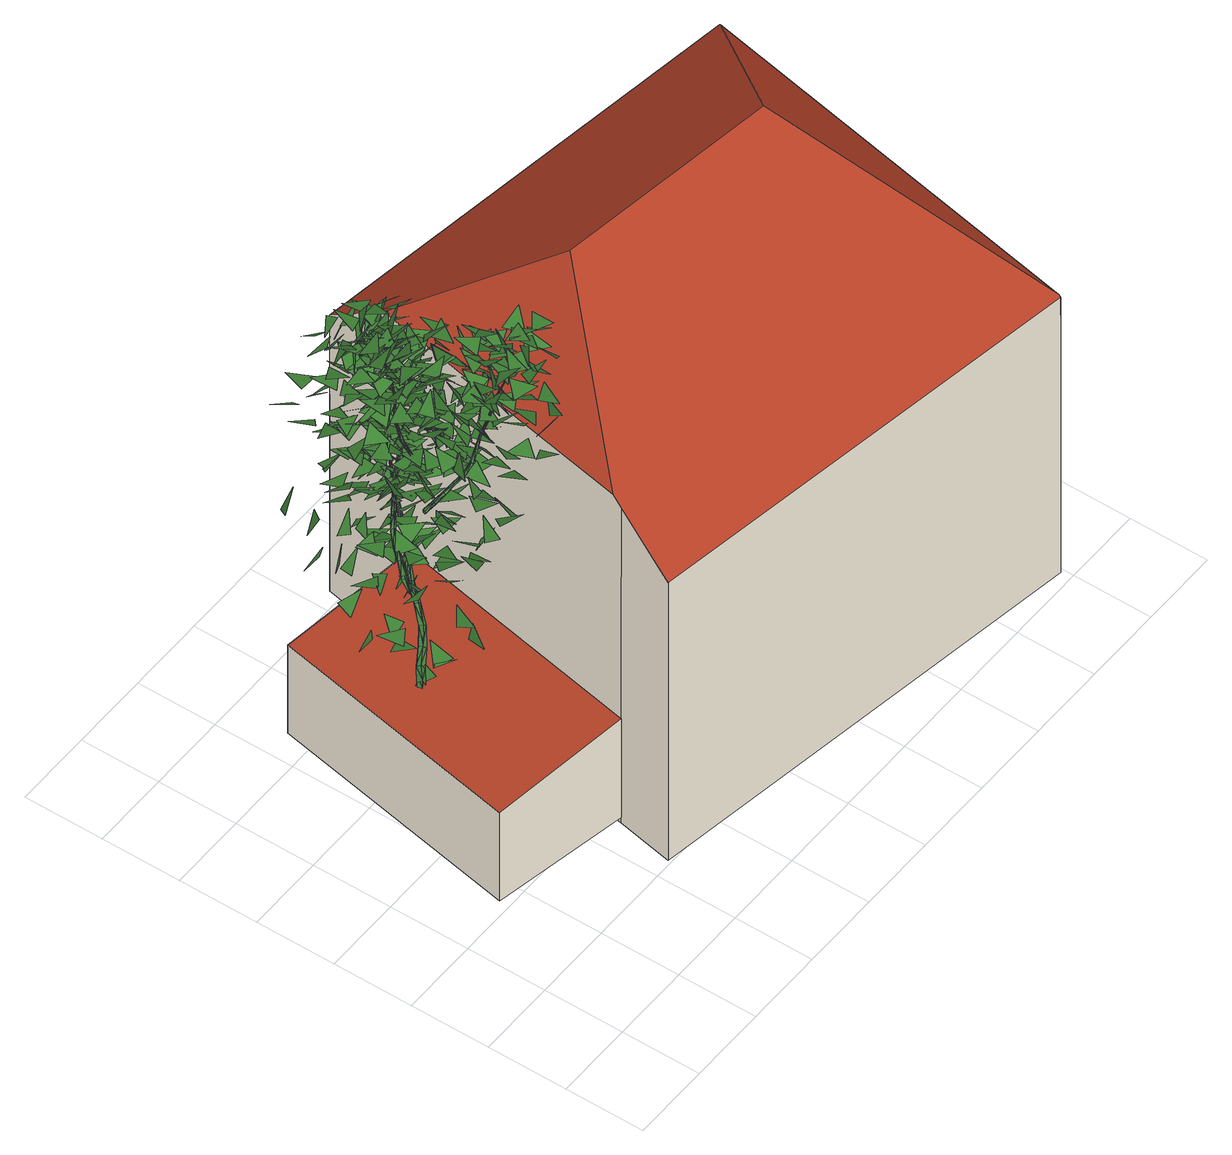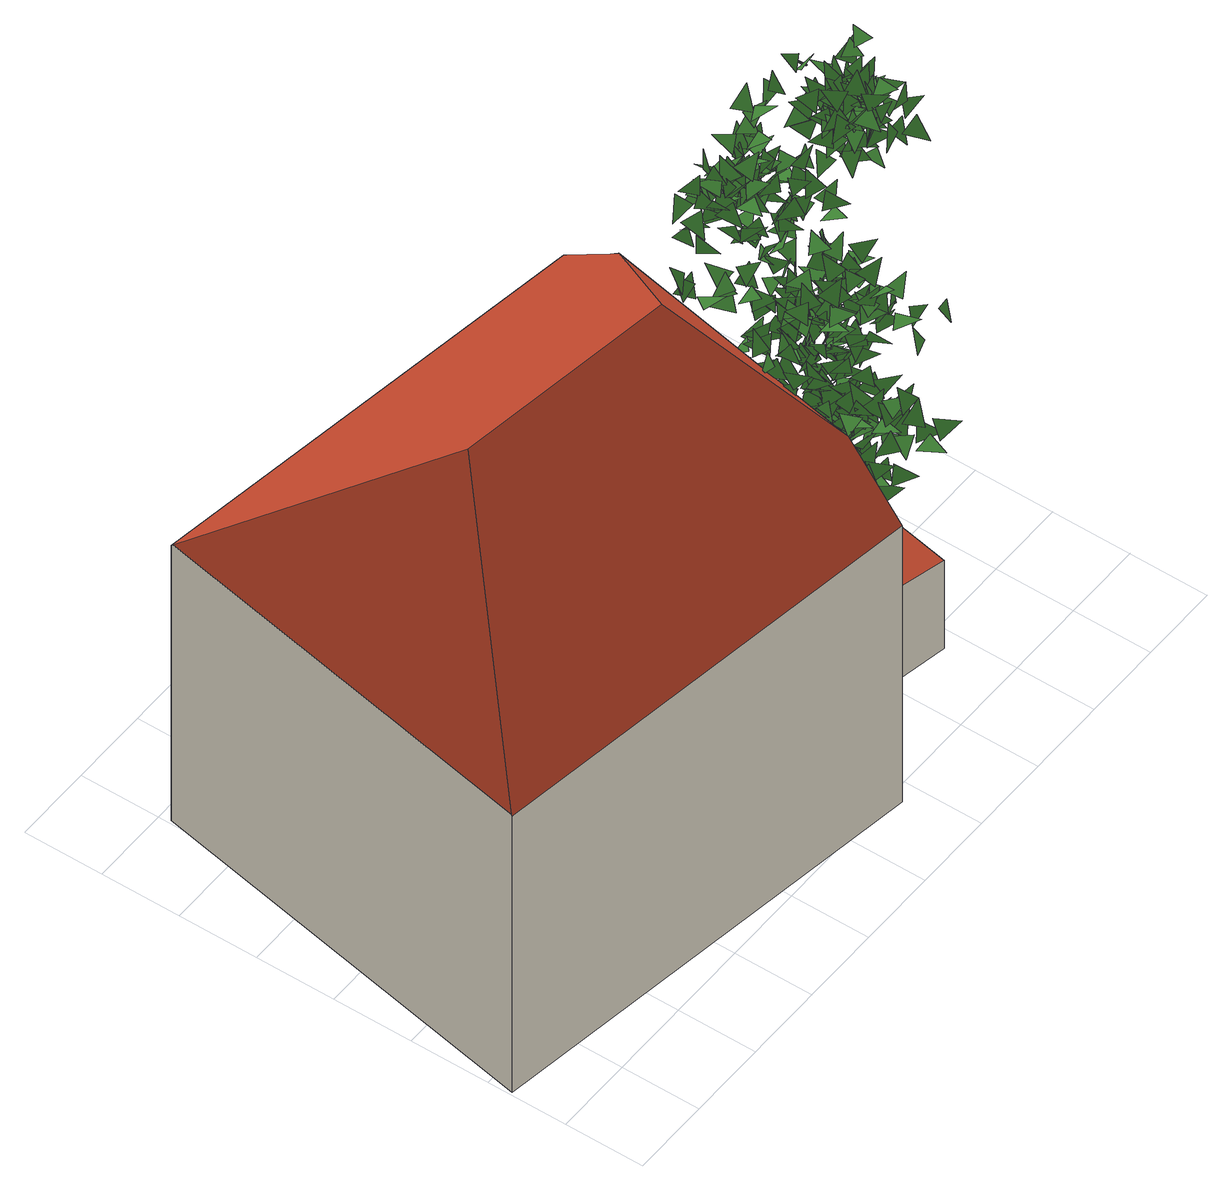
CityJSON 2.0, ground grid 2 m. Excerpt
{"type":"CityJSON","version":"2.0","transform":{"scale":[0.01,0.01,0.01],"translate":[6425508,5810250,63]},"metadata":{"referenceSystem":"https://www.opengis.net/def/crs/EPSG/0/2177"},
"CityObjects":{
"tree1":{"type":"SolitaryVegetationObject","attributes":{"crownarea":"307","modell_vol":"LIS","treeheight":"16.5"},"geometry":[{"type":"MultiSurface","lod":"2","boundaries":[[[0,1,2]],[[3,4,5]],[[4,6,7]],[[6,4,8]],[[9,10,6]],[[4,3,8]],[[5,11,3]],[[8,9,6]],[[6,10,12]],[[6,12,7]],[[10,13,12]],[[14,7,15]],[[12,16,7]],[[17,14,15]],[[3,11,18]],[[18,11,17]],[[16,15,7]],[[8,3,19]],[[15,18,17]],[[3,18,19]],[[18,15,19]],[[8,19,20]],[[15,16,19]],[[16,12,21]],[[19,16,20]],[[22,23,24]],[[25,26,27]],[[26,28,29]],[[30,31,32]],[[33,34,35]],[[36,32,31]],[[37,38,36]],[[39,40,41]],[[30,32,42]],[[43,44,45]],[[46,43,47]],[[39,46,47]],[[44,41,48]],[[49,50,51]],[[24,23,27]],[[33,35,52]],[[22,24,53]],[[40,54,41]],[[35,34,51]],[[38,55,56]],[[36,38,57]],[[27,26,58]],[[22,53,29]],[[43,45,47]],[[55,42,59]],[[44,48,45]],[[58,26,29]],[[32,36,60]],[[38,56,57]],[[42,32,61]],[[56,55,59]],[[39,47,40]],[[48,41,54]],[[36,57,60]],[[62,63,64]],[[59,42,61]],[[61,32,60]],[[65,66,67]],[[68,69,70]],[[71,51,50]],[[57,56,72]],[[60,73,61]],[[56,59,74]],[[45,75,47]],[[76,77,78]],[[60,57,73]],[[57,72,79]],[[59,61,80]],[[73,80,61]],[[81,82,83]],[[72,56,74]],[[57,79,73]],[[50,84,85]],[[74,59,80]],[[86,71,50]],[[87,88,89]],[[90,91,92]],[[45,48,75]],[[84,52,93]],[[48,54,94]],[[40,47,95]],[[35,51,71]],[[52,35,96]],[[54,40,95]],[[79,72,97]],[[98,99,100]],[[53,101,29]],[[29,102,58]],[[72,74,103]],[[73,79,104]],[[50,85,86]],[[79,97,104]],[[47,75,105]],[[97,72,103]],[[80,73,106]],[[85,84,93]],[[48,94,75]],[[74,80,107]],[[47,105,95]],[[106,73,104]],[[108,109,110]],[[74,107,103]],[[111,112,113]],[[114,115,116]],[[94,54,117]],[[118,119,120]],[[117,54,95]],[[52,96,93]],[[107,80,106]],[[121,122,123]],[[96,35,71]],[[124,125,126]],[[24,27,127]],[[128,129,130]],[[131,132,133]],[[134,135,136]],[[137,138,139]],[[140,141,142]],[[27,58,143]],[[53,24,101]],[[104,97,144]],[[97,103,145]],[[146,147,148]],[[103,107,145]],[[106,104,149]],[[150,151,152]],[[153,154,155]],[[104,144,156]],[[107,106,149]],[[144,97,145]],[[149,104,156]],[[117,157,94]],[[107,158,145]],[[159,160,161]],[[158,107,149]],[[162,163,164]],[[165,24,127]],[[166,167,168]],[[105,75,169]],[[127,27,143]],[[170,171,172]],[[95,105,169]],[[24,165,101]],[[75,94,173]],[[58,102,143]],[[174,175,176]],[[177,178,179]],[[157,173,94]],[[96,180,93]],[[117,95,157]],[[156,144,181]],[[29,101,102]],[[182,183,184]],[[144,145,185]],[[186,187,188]],[[189,190,191]],[[75,192,169]],[[86,85,193]],[[194,195,196]],[[145,158,197]],[[149,156,198]],[[199,200,201]],[[202,203,204]],[[75,173,192]],[[181,144,185]],[[158,149,198]],[[156,181,205]],[[95,169,206]],[[145,197,185]],[[207,208,209]],[[198,156,205]],[[85,93,210]],[[211,212,213]],[[157,95,206]],[[71,86,214]],[[197,158,198]],[[96,71,214]],[[215,216,217]],[[218,219,220]],[[221,181,185]],[[222,223,224,225]],[[226,227,228]],[[229,230,231]],[[232,233,234]],[[224,235,236,237]],[[205,181,221]],[[238,221,185]],[[239,240,241]],[[86,193,242]],[[185,197,243]],[[244,245,246]],[[198,205,247]],[[193,85,210]],[[185,243,238]],[[197,198,247]],[[205,221,248]],[[247,205,248]],[[86,242,214]],[[249,250,251]],[[243,197,247]],[[252,253,254]],[[93,180,210]],[[255,206,169]],[[180,96,214]],[[256,192,173]],[[257,258,259]],[[260,261,262]],[[248,263,247]],[[206,255,157]],[[221,238,264]],[[248,221,263]],[[238,243,265]],[[266,267,268]],[[269,270,271]],[[263,272,247]],[[221,264,263]],[[238,265,264]],[[243,247,273]],[[274,255,169]],[[275,276,277]],[[169,192,256]],[[243,273,265]],[[273,247,272]],[[278,256,173]],[[279,280,281,282]],[[173,157,283]],[[255,283,157]],[[284,285,286]],[[263,287,272]],[[264,265,288]],[[169,256,274]],[[289,290,291]],[[292,293,294]],[[295,296,297]],[[263,264,287]],[[265,273,298]],[[299,300,301]],[[273,272,302]],[[265,298,288]],[[264,288,287]],[[278,173,283]],[[302,272,287]],[[273,302,298]],[[165,127,303]],[[127,143,303]],[[304,305,281,306]],[[307,308,309]],[[288,298,310]],[[287,288,310]],[[101,165,311]],[[143,102,312]],[[313,314,315]],[[102,101,311]],[[298,302,316]],[[242,193,317]],[[302,287,318]],[[319,320,321]],[[318,287,310]],[[310,298,316]],[[302,318,316]],[[322,323,324]],[[193,210,325]],[[326,255,274]],[[327,328,329]],[[330,331,332]],[[214,242,333]],[[334,335,336]],[[180,214,333]],[[316,337,310]],[[338,318,310]],[[210,180,339]],[[337,316,318]],[[340,165,303]],[[341,342,343]],[[337,338,310]],[[303,143,344]],[[274,256,345]],[[345,326,274]],[[346,337,318]],[[338,346,318]],[[347,348,349]],[[350,351,352]],[[143,312,344]],[[353,242,317]],[[256,278,354]],[[165,340,311]],[[355,356,357]],[[317,193,325]],[[278,283,354]],[[283,255,358]],[[312,102,311]],[[359,360,361]],[[242,353,333]],[[210,339,325]],[[362,363,364]],[[365,366,367]],[[368,369,370]],[[256,371,345]],[[372,338,337]],[[339,180,333]],[[256,354,371]],[[372,337,346]],[[338,372,346]],[[358,255,326]],[[373,374,375]],[[283,358,354]],[[376,377,378]],[[379,380,381]],[[382,383,384]],[[385,386,387]],[[388,389,390]],[[391,392,393]],[[394,395,396]],[[397,398,399]],[[400,401,402]],[[403,404,405]],[[372,406,407]],[[408,409,410]],[[411,326,345]],[[412,413,414]],[[415,416,417]],[[418,419,420]],[[421,422,423]],[[424,425,426]],[[345,371,427]],[[428,429,430]],[[427,411,345]],[[431,432,433]],[[407,406,434]],[[333,435,339]],[[358,326,411]],[[371,354,436]],[[437,438,439]],[[354,358,436]],[[440,441,442]],[[353,317,443]],[[371,444,427]],[[317,325,445]],[[371,436,444]],[[340,303,446]],[[303,344,446]],[[333,353,447]],[[448,358,411]],[[449,450,451]],[[452,453,454]],[[455,456,457]],[[358,448,436]],[[325,339,458]],[[435,458,339]],[[459,460,461]],[[462,463,464]],[[344,312,465]],[[443,317,445]],[[311,340,466]],[[447,353,443]],[[312,311,466]],[[467,468,469]],[[325,458,445]],[[427,470,411]],[[471,472,473]],[[474,475,476]],[[477,478,479]],[[480,481,482]],[[333,447,435]],[[483,484,485]],[[486,340,446]],[[487,488,489]],[[446,344,490]],[[427,444,470]],[[491,492,493]],[[494,495,496,497]],[[498,499,500]],[[501,502,503]],[[504,505,506]],[[507,508,509]],[[510,511,512]],[[448,411,513]],[[490,344,465]],[[436,448,513]],[[514,515,516]],[[444,436,517]],[[340,486,466]],[[518,519,520]],[[521,522,523]],[[444,524,470]],[[525,526,527]],[[411,470,528]],[[529,530,531]],[[465,312,466]],[[444,517,524]],[[513,411,528]],[[532,533,534]],[[535,536,537]],[[517,436,513]],[[538,539,540]],[[541,542,543]],[[445,544,443]],[[545,546,547]],[[548,549,550]],[[551,552,553]],[[554,555,494,556]],[[557,558,559]],[[560,561,562]],[[563,564,565]],[[566,567,568]],[[569,570,571]],[[528,470,572]],[[573,574,575]],[[470,524,576]],[[447,443,577]],[[544,577,443]],[[513,528,578]],[[524,517,576]],[[579,580,581]],[[582,583,584]],[[517,513,585]],[[586,587,588]],[[445,458,589]],[[590,591,592]],[[470,576,572]],[[435,447,593]],[[594,595,596]],[[578,528,572]],[[458,435,593]],[[597,598,599]],[[600,513,578]],[[517,585,576]],[[601,602,603]],[[513,600,585]],[[604,605,606]],[[446,490,607]],[[608,447,577]],[[445,589,544]],[[486,446,609]],[[610,611,612]],[[613,614,615]],[[616,617,618]],[[619,620,621]],[[622,623,624]],[[447,608,593]],[[625,626,627]],[[589,458,593]],[[628,629,630]],[[490,465,631]],[[632,633,634]],[[635,636,637]],[[465,466,631]],[[638,585,600]],[[639,466,486,640]],[[446,607,609]],[[641,642,643]],[[644,645,646]],[[647,648,649]],[[572,576,650]],[[651,652,653]],[[578,572,654]],[[655,656,657]],[[607,490,658]],[[576,585,659]],[[600,578,660]],[[660,638,600]],[[661,662,663]],[[664,665,666]],[[667,668,669]],[[486,609,640]],[[658,490,631]],[[670,671,672]],[[673,674,675]],[[676,677,678]],[[572,650,654]],[[679,680,681]],[[576,659,650]],[[660,578,654]],[[682,683,684]],[[685,686,687]],[[688,689,690]],[[585,638,659]],[[691,692,693]],[[631,466,639,640]],[[694,695,696]],[[577,544,697]],[[608,577,698]],[[699,700,701]],[[702,703,704]],[[705,706,707]],[[544,589,708]],[[593,608,709]],[[710,654,650]],[[589,593,709]],[[711,650,659]],[[654,710,660]],[[712,659,638]],[[713,638,660]],[[698,577,697]],[[714,715,716]],[[717,608,698]],[[544,708,697]],[[711,710,650]],[[712,711,659]],[[718,719,720]],[[721,722,723]],[[608,717,709]],[[724,725,726]],[[639,727,728,729]],[[730,640,609]],[[710,731,660]],[[708,589,709]],[[713,712,638]],[[731,713,660]],[[732,733,734]],[[735,736,737]],[[738,739,740,741]],[[742,743,744]],[[745,746,747]],[[748,749,750]],[[751,752,753]],[[754,755,756]],[[757,758,759]],[[609,607,760]],[[761,762,763]],[[607,658,764]],[[765,766,767]],[[768,769,770]],[[771,772,773]],[[774,730,609]],[[775,776,777]],[[658,631,778]],[[631,640,730]],[[779,780,781]],[[782,783,784]],[[785,786,787]],[[788,789,790]],[[791,792,793]],[[794,795,796]],[[797,798,799]],[[760,607,764]],[[774,609,760]],[[800,801,802]],[[803,804,805]],[[658,778,764]],[[738,806,807,808]],[[809,810,811]],[[698,697,812]],[[711,712,813]],[[697,708,812]],[[778,631,730]],[[712,713,813]],[[717,698,814]],[[710,711,815]],[[731,710,815]],[[713,731,815]],[[709,717,814]],[[816,817,818]],[[708,709,819]],[[820,821,822]],[[823,824,825]],[[826,827,828]],[[829,830,831]],[[832,833,834]],[[711,813,835]],[[711,835,815]],[[713,836,813]],[[713,815,836]],[[837,698,812]],[[814,698,837]],[[838,839,840]],[[708,819,812]],[[841,842,843]],[[709,814,844]],[[709,844,819]],[[845,846,847]],[[848,849,850]],[[851,852,853]],[[854,855,856]],[[857,858,859]],[[860,861,862]],[[863,864,865]],[[866,867,868]],[[760,869,774]],[[870,871,872]],[[873,874,875]],[[876,877,878]],[[879,836,815]],[[880,881,882]],[[883,884,885]],[[886,887,888]],[[760,764,889]],[[835,813,890]],[[815,835,891]],[[892,879,815]],[[813,836,890]],[[893,894,895]],[[896,897,898]],[[899,900,901]],[[869,902,774]],[[764,778,889]],[[730,774,902]],[[903,904,905]],[[906,907,908]],[[909,910,911]],[[778,730,912]],[[913,914,915]],[[835,890,891]],[[916,917,918]],[[836,879,890]],[[892,815,891]],[[919,920,921]],[[922,923,924]],[[925,926,927]],[[928,929,930]],[[837,812,931]],[[869,760,889]],[[814,837,932]],[[812,819,933]],[[934,935,936]],[[844,814,932]],[[819,844,937]],[[938,939,940]],[[941,942,943]],[[944,945,946]],[[778,912,889]],[[730,902,947]],[[912,730,947]],[[948,949,950]],[[951,952,953]],[[954,955,956]],[[957,958,959]],[[960,961,962]],[[932,837,931]],[[931,812,933]],[[963,890,879]],[[819,937,933]],[[844,964,937]],[[844,932,964]],[[965,966,967]],[[968,969,970]],[[971,972,973]],[[974,975,976]],[[977,978,979]],[[980,981,982]],[[983,984,985]],[[986,987,988]],[[891,890,963]],[[879,892,963]],[[892,891,963]],[[989,990,991]],[[992,993,994]],[[995,996,997]],[[889,998,869]],[[999,1000,1001]],[[1002,1003,1004]],[[1005,1006,1007]],[[1008,1009,1010]],[[1011,1012,1013]],[[1014,1015,1016]],[[1017,947,902]],[[1018,1019,1020]],[[1021,1022,1023]],[[931,1024,932]],[[1025,1026,1027]],[[1028,933,937]],[[1029,1030,1031]],[[1032,1033,1034]],[[998,1035,869]],[[902,869,1036]],[[1037,1038,1039]],[[1036,1017,902]],[[889,912,1040]],[[931,933,1024]],[[1024,1041,932]],[[912,947,1040]],[[1042,1028,937]],[[964,932,1043]],[[937,964,1043]],[[1044,1045,1046]],[[1047,1048,1049]],[[1050,1051,1052]],[[869,1035,1036]],[[1053,1054,1055]],[[1056,1057,1058]],[[1059,1060,1061]],[[1062,1063,1064]],[[1065,1066,1067]],[[998,889,1040]],[[1024,933,1028]],[[932,1041,1043]],[[1042,937,1043]],[[1040,947,1017]],[[1068,1069,1070]],[[1071,1072,1073]],[[1074,1075,1076]],[[1077,1078,1079]],[[1080,1081,1082]],[[1083,1084,1085]],[[1086,1087,1088]],[[1089,1090,1091]],[[1092,1093,1094]],[[1095,1096,1097]],[[1098,1099,1100]],[[1101,1102,1103]],[[1104,1105,1106]],[[1107,1108,1109]],[[1110,1111,1112]],[[1113,1114,1115]],[[1116,1117,1118]],[[1119,1120,1121]],[[1028,1122,1024]],[[1123,1036,1035]],[[998,1124,1035]],[[1125,1126,1127]],[[1128,1129,1130]],[[1131,1132,1133]],[[1134,1135,1136]],[[1137,1138,1139]],[[1140,1017,1036]],[[1017,1140,1040]],[[1141,1142,1143]],[[1144,1145,1146]],[[1147,1148,1149]],[[1122,1150,1024]],[[1151,1152,1153]],[[1041,1024,1154]],[[1028,1042,1122]],[[1155,1156,1157]],[[1043,1041,1158]],[[1159,1160,1161]],[[1162,1163,1164]],[[1165,1166,1167]],[[1168,1123,1035]],[[1042,1043,1169]],[[1124,1168,1035]],[[1170,1171,1172]],[[1123,1140,1036]],[[1173,1174,1175]],[[998,1040,1124]],[[1176,1177,1178]],[[1179,1180,1181]],[[1140,1182,1040]],[[1183,1184,1185]],[[1154,1024,1150]],[[1186,1187,1188]],[[1041,1154,1158]],[[1042,1169,1122]],[[1043,1158,1169]],[[1189,1190,1191]],[[1192,1193,1194]],[[1195,1196,1197]],[[1198,1199,1200]],[[1124,1040,1182]],[[1201,1202,1203]],[[1204,1205,1206]],[[1207,1208,1209]],[[1210,1211,1212]],[[1213,1214,1215]],[[1216,1217,1218]],[[1219,1220,1221]],[[1222,1223,1224]],[[1225,1226,1227]],[[1228,1229,1230]],[[1231,1232,1233]],[[1234,1122,1169]],[[1235,1236,1237]],[[1238,1239,1240]],[[1241,1242,1243]],[[1244,1245,1246]],[[1247,1248,1249]],[[1168,1250,1123]],[[1182,1251,1252,1124]],[[1150,1122,1234]],[[1154,1150,1253]],[[1158,1154,1254]],[[1255,1256,1257]],[[1258,1234,1169]],[[1169,1158,1259]],[[1252,1260,1261,1262]],[[1263,1264,1265]],[[1266,1267,1268]],[[1269,1270,1271]],[[1272,1273,1274]],[[1250,1275,1123]],[[1253,1150,1234]],[[1276,1277,1278]],[[1168,1124,1279]],[[1280,1281,1282]],[[1254,1154,1253]],[[1251,1279,1124,1252]],[[1140,1123,1275]],[[1158,1254,1259]],[[1169,1259,1258]],[[1283,1284,1285]],[[1182,1140,1286]],[[1287,1288,1289]],[[1290,1291,1292]],[[1293,1294,1295]],[[1296,1297,1298]],[[1299,1300,1301]],[[1302,1301,1300]],[[1303,1304,1305]],[[1306,1307,1308]],[[1302,1299,1301]],[[1309,1310,1311]],[[1299,1302,1300]],[[1312,1313,1314]],[[1315,1316,1317]],[[1250,1168,1279]],[[1318,1319,1320]],[[1321,1322,1323]],[[1324,1325,1326]],[[1140,1275,1286]],[[1327,1328,1329]],[[1251,1182,1286]],[[1330,1331,1332]],[[1333,1334,1335]],[[1336,1337,1338]],[[1339,1340,1341]],[[1342,1343,1344]],[[1345,1259,1254]],[[1299,1346,1347]],[[1348,1349,1350]],[[1351,1352,1353]],[[1354,1355,1356]],[[1357,1358,1359]],[[1360,1361,1362]],[[1363,1364,1365]],[[1253,1234,1366]],[[1234,1258,1366]],[[1254,1253,1345]],[[1258,1259,1366]],[[1367,1368,1369]],[[1370,1371,1372]],[[1373,1374,1375]],[[1279,1376,1250]],[[1250,1377,1275]],[[1378,1379,1380]],[[1381,1382,1383]],[[1384,1385,1386]],[[1387,1388,1389]],[[1390,1391,1392]],[[1393,1394,1395]],[[1345,1253,1366]],[[1259,1345,1366]],[[1396,1397,1398]],[[1367,1399,1400]],[[1401,1402,1403]],[[1376,1377,1250]],[[1377,1404,1275]],[[1286,1275,1404]],[[1405,1406,1407]],[[1279,1251,1408]],[[1251,1286,1409]],[[1410,1411,1412]],[[1413,1414,1415]],[[1416,1417,1418]],[[1419,1420,1421]],[[1422,1423,1424]],[[1279,1408,1376]],[[1286,1404,1409]],[[1408,1251,1409]],[[1425,1426,1427]],[[1428,1429,1430]],[[1431,1432,1433]],[[1434,1435,1436]],[[1437,1438,1439]],[[1440,1441,1442]],[[1443,1444,1445]],[[1345,1366,1446]],[[1447,1448,1449]],[[1450,1451,1452]],[[1453,1454,1455]],[[1456,1457,1458]],[[1459,1460,1461]],[[1462,1463,1464]],[[1465,1466,1467]],[[1468,1469,1470]],[[1377,1376,1471]],[[1472,1473,1474]],[[1404,1377,1475]],[[1376,1408,1471]],[[1409,1404,1475]],[[1476,1477,1478]],[[1479,1480,1481]],[[1408,1409,1482]],[[1483,1484,1485]],[[1486,1487,1488]],[[1489,1490,1491]],[[1492,1493,1494]],[[1495,1377,1471]],[[1475,1377,1495]],[[1496,1497,1498]],[[1408,1499,1471]],[[1500,1501,1502]],[[1409,1475,1482]],[[1408,1482,1499]],[[1503,1504,1505]],[[1506,1507,1508]],[[1509,1510,1511]],[[1512,1513,1514]],[[1515,1516,1517]],[[1518,1519,1520]],[[1521,1522,1523]],[[1524,1525,1526]],[[1527,1528,1529]],[[1530,1531,1532]],[[1499,1482,1533]],[[1534,1535,1536]],[[1537,1538,1539]],[[1540,1541,1542]],[[1533,1543,1499]],[[1495,1471,1543]],[[1471,1499,1543]],[[1475,1495,1544]],[[1482,1475,1544]],[[1545,1546,1547]],[[1548,1549,1550]],[[1551,1552,1553]],[[1554,1555,1556]],[[1482,1557,1533]],[[1558,1559,1560]],[[1561,1495,1543]],[[1544,1495,1561]],[[1482,1544,1557]],[[1562,1563,1564]],[[1565,1566,1567]],[[1568,1569,1570]],[[1571,1572,1573]],[[1574,1575,1576]],[[1577,1578,1579]],[[1580,1581,1582]],[[1533,1557,1543]],[[1583,1584,1585]],[[1586,1587,1588]],[[1589,1590,1591]],[[1592,1593,1594]],[[1595,1596,1597]],[[1598,1599,1600]],[[1601,1602,1603]],[[1604,1605,1606]],[[1607,1608,1609]],[[1610,1611,1612]],[[1613,1614,1615]],[[1543,1557,1616]],[[1557,1544,1616]],[[1561,1543,1616]],[[1544,1561,1616]],[[1617,1618,1619,1620]],[[1621,1622,1623]],[[1624,1625,1618,1626]],[[1627,1628,1629]],[[1630,1631,1632]],[[1633,1634,1635]],[[1636,1637,1638]],[[1639,1640,1641]],[[1642,1643,1644]],[[1645,1646,1647]],[[1648,1649,1650]],[[1651,1652,1653]],[[1654,1655,1656]],[[1657,1658,1659]],[[1660,1661,1662]],[[1663,1664,1665]],[[1666,1667,1668]],[[1669,1670,1671]],[[1672,1673,1674]],[[1675,1676,1677]],[[1678,1679,1680]],[[1681,1682,1683]]]}]},
"building1":{"type":"Building","attributes":{"name":"Buildings_nowe","BREC_BuildingHeightNN":"67.2","BREC_BuildingVolume":"65.2","BREC_DSRoof":"1000","BREC_EstimationError":"7.9","BREC_GroundArea":"22.6","BREC_GroundLevel":"64.1","BREC_HighestRoof":"67.2","BREC_LRGST_BC_ROOF_NAME":"jednospadowy","BREC_LRGST_BC_ROOF_TYPE":"1010","BREC_LowestRoof":"66.9","BREC_Method":"2000","BREC_RoofHeightRef":"1000","BREC_RoofMain":"1010","BREC_RoofNames":"jednospadowy","DATA":"2019-04-18","E_DTUTW":"2004-12-18","E_DTW":"2017-03-30","E_EWID":"1","E_IDG5":"0020.AR_40.15.9_BUD","E_LKON_N":"1","E_LKON_P":"0","E_RFUN_NAZWA":"budynki transportu i łączności","E_RFUN_OZN":"t","E_ROK_BUD":"2006-04-01","E_STATUS":"1342997","E_STATUS_OP":"wybudowany","GOOGLE_URL":"https://www.google.com/maps/@52.419064,16.9050065,205a,35y,39.45t/data=!3m1!1e3","POW_BUD":"22.6","SD_P":"3.302405733714354","S_DTNMPT_L1":"2019-03-23","S_DTUOB_L1":"2020-02-13","S_DTUOB_L2":"2018-10-04","S_SEKCJA":"6.178.11.24.3","S_WYS_L1":"5.72","S_WYS_PODST_L1":"64.13","S_ZMO":"EGiB bez zmian","S_ZMO_L1":"EGiB bez zmian","S_ZMO_L2":"EGiB bez zmian","S_ZNMPT":"NMPT ISOK 2012"},"geometry":[{"type":"Solid","lod":"2","boundaries":[[[[1684,1685,1686,1687]],[[1688,1689,1690,1691]],[[1685,1684,1689,1688]],[[1689,1684,1687,1690]],[[1687,1686,1691,1690]],[[1685,1688,1691,1686]]]],"semantics":{"surfaces":[{"type":"WallSurface"},{"type":"RoofSurface","Area":"22.7","RoofOrientation":"281.0","RoofPitch":"84.7","ZMax":"3.0","ZMaxASL":"67.2","ZMin":"2.7","ZMinASL":"66.9"},{"type":"GroundSurface"}],"values":[[0,0,1,0,2,0]]}}]},
"building2":{"type":"Building","attributes":{"name":"Buildings_nowe","BREC_BuildingHeightNN":"76.9","BREC_BuildingVolume":"1265.1","BREC_DSRoof":"1000","BREC_EstimationError":"0.8","BREC_GroundArea":"120.8","BREC_GroundLevel":"64.0","BREC_HighestRoof":"76.9","BREC_LRGST_BC_ROOF_NAME":"czterospadowy","BREC_LRGST_BC_ROOF_TYPE":"1040","BREC_LowestRoof":"72.5","BREC_Method":"2000","BREC_RoofHeightRef":"1000","BREC_RoofMain":"1040","BREC_RoofNames":"czterospadowy","DATA":"2019-04-18","E_DTUTW":"2004-12-18","E_DTW":"2017-03-30","E_EWID":"1","E_IDG5":"0020.AR_40.15.10_BUD","E_LKON_N":"2","E_LKON_P":"1","E_RFUN_NAZWA":"budynki mieszkalne","E_RFUN_OZN":"m","E_ROK_BUD":"2006-04-01","E_STATUS":"1342997","E_STATUS_OP":"wybudowany","GOOGLE_URL":"https://www.google.com/maps/@52.4190585,16.9051172,205a,35y,39.45t/data=!3m1!1e3","POW_BUD":"120.79","SD_P":"1.6968070327115732","S_DTNMPT_L1":"2019-03-23","S_DTUOB_L1":"2020-02-13","S_DTUOB_L2":"2018-10-04","S_SEKCJA":"6.178.11.24.3","S_WYS_L1":"11.15","S_WYS_PODST_L1":"63.94","S_ZMO":"EGiB bez zmian","S_ZMO_L1":"EGiB bez zmian","S_ZMO_L2":"EGiB bez zmian","S_ZNMPT":"NMPT ISOK 2012"},"geometry":[{"type":"Solid","lod":"2","boundaries":[[[[1692,1693,1694,1695,1696,1697]],[[1693,1692,1698]],[[1698,1692,1697,1699,1700,1701,1702]],[[1697,1696,1699]],[[1703,1694,1693,1698,1702,1704]],[[1705,1706,1707,1708,1703,1704]],[[1701,1700,1706,1705]],[[1706,1700,1699,1696,1695,1708,1707]],[[1702,1701,1705,1704]],[[1695,1694,1703,1708]]]],"semantics":{"surfaces":[{"type":"RoofSurface","Area":"61.1","RoofOrientation":"8.6","RoofPitch":"49.2","ZMax":"13.0","ZMaxASL":"76.9","ZMin":"8.5","ZMinASL":"72.5"},{"type":"RoofSurface","Area":"29.8","RoofOrientation":"101.1","RoofPitch":"39.5","ZMax":"13.0","ZMaxASL":"76.9","ZMin":"8.6","ZMinASL":"72.5"},{"type":"RoofSurface","Area":"62.2","RoofOrientation":"188.6","RoofPitch":"50.2","ZMax":"13.0","ZMaxASL":"76.9","ZMin":"8.5","ZMinASL":"72.5"},{"type":"RoofSurface","Area":"13.1","RoofOrientation":"281.1","RoofPitch":"36.2","ZMax":"13.0","ZMaxASL":"76.9","ZMin":"10.0","ZMinASL":"73.9"},{"type":"WallSurface"},{"type":"GroundSurface"}],"values":[[0,1,2,3,4,5,4,4,4,4]]}}]}
},
"vertices":[
[141,531,782],[100,559,774],[102,559,785],[113,574,1490],[112,574,1492],[108,589,1486],[117,561,1497],[113,576,1494],[118,561,1494],[123,546,1499],[122,546,1500],[110,589,1486],[118,561,1499],[122,546,1502],[108,589,1489],[115,576,1494],[120,561,1497],[110,589,1489],[115,576,1490],[120,561,1495],[125,546,1499],[125,548,1500],[95,586,698],[90,596,701],[130,627,693],[90,597,713],[97,587,718],[131,628,706],[100,581,708],[141,612,701],[105,620,1393],[108,620,1390],[115,638,1393],[95,619,986],[98,615,978],[125,645,979],[113,640,1390],[102,622,1389],[110,640,1392],[115,599,1226],[143,594,1231],[115,599,1219],[113,638,1395],[113,589,1222],[113,592,1218],[141,586,1227],[113,592,1227],[141,589,1232],[143,587,1224],[95,619,969],[115,655,974],[122,650,971],[122,648,986],[136,617,691],[145,594,1226],[110,640,1395],[118,658,1400],[118,660,1397],[138,620,710],[122,656,1402],[122,658,1397],[123,656,1398],[112,693,1504],[153,674,1525],[98,651,1548],[77,696,1523],[125,719,1489],[128,670,1497],[82,689,1622],[110,721,1574],[131,678,1586],[148,681,976],[128,673,1410],[131,674,1407],[131,671,1410],[172,582,1232],[138,584,1497],[105,604,1528],[166,617,1541],[128,674,1407],[133,673,1408],[153,594,1507],[148,551,1532],[153,600,1569],[115,655,982],[141,684,987],[143,684,979],[117,619,665],[176,609,649],[148,617,705],[92,697,1668],[82,740,1645],[141,735,1665],[148,679,989],[172,586,1227],[172,591,1234],[151,676,982],[136,686,1425],[92,688,1622],[100,730,1599],[151,709,1627],[182,647,698],[184,640,708],[138,684,1425],[136,688,1421],[171,586,1236],[140,688,1421],[141,686,1423],[154,651,1428],[143,679,1482],[126,693,1423],[108,693,1461],[95,748,1487],[148,725,1459],[112,666,940],[174,676,928],[140,666,981],[172,591,1229],[156,599,1226],[130,600,1269],[168,650,1259],[80,750,1311],[108,790,1298],[136,752,1338],[125,732,1525],[168,722,1551],[115,697,1578],[174,655,713],[136,573,1033],[168,605,1012],[195,551,1024],[89,745,714],[148,755,693],[125,740,751],[172,624,1461],[149,640,1517],[141,661,1459],[84,747,1592],[122,771,1548],[141,732,1569],[123,729,1530],[74,767,1540],[136,776,1535],[179,645,716],[148,696,1438],[149,694,1438],[82,796,838],[97,773,795],[143,778,838],[151,697,1436],[143,748,1444],[153,724,1487],[107,768,1494],[123,679,1367],[184,697,1370],[145,671,1412],[148,697,1436],[200,584,1241],[151,696,1436],[126,668,1555],[168,694,1561],[169,640,1591],[105,818,895],[151,836,935],[98,803,941],[176,655,701],[103,744,1342],[154,712,1328],[143,757,1370],[197,579,1245],[161,605,691],[187,573,718],[179,627,747],[200,579,1239],[220,558,1433],[181,530,1472],[186,579,1481],[122,707,1001],[113,768,1009],[164,734,997],[177,707,987],[158,704,1454],[100,725,1596],[148,758,1573],[161,730,1612],[159,702,1454],[219,559,1195],[184,586,1239],[174,604,1193],[151,597,1418],[156,640,1395],[209,604,1393],[199,577,1242],[169,714,991],[138,666,738],[128,729,741],[181,693,739],[161,704,1453],[161,706,1453],[169,740,1533],[179,707,1568],[122,730,1571],[174,658,705],[151,689,738],[154,711,678],[159,706,1454],[199,584,1245],[115,735,1426],[135,707,1392],[177,724,1435],[174,709,994],[181,628,1510],[135,665,1486],[181,679,1474],[174,711,982],[171,676,1364],[145,707,1392],[158,730,1336],[125,717,1548],[168,727,1502],[174,684,1525],[164,711,1472],[123,716,1492],[143,765,1525],[150,753,1518],[172,717,1497],[199,576,1099],[179,599,1153],[192,625,1099],[161,721,1392],[177,712,1439],[135,758,1436],[71,875,897],[131,880,884],[123,865,930],[135,747,1497],[112,793,1533],[164,758,1536],[164,711,1474],[156,748,950],[181,778,982],[118,775,992],[169,716,984],[166,711,1472],[164,688,1513],[145,712,1568],[166,737,1515],[166,712,1472],[164,712,1472],[128,781,1592],[100,837,1587],[153,814,1563],[205,577,797],[210,533,818],[209,581,859],[227,577,1254],[227,571,1250],[200,674,1499],[177,635,1541],[166,696,1530],[156,701,982],[186,665,1002],[172,711,1042],[169,722,1490],[169,721,1490],[171,719,1492],[82,873,1553],[141,867,1530],[136,854,1579],[126,737,1586],[154,793,1583],[176,734,1576],[171,721,1490],[172,721,1490],[225,573,1254],[146,696,1464],[149,757,1458],[191,711,1449],[228,573,1247],[115,776,1525],[168,813,1523],[150,806,1568],[149,806,1569],[228,576,1249],[199,551,1270],[222,582,1319],[219,596,1257],[177,732,1507],[176,730,1509],[161,730,1581],[120,778,1586],[182,775,1573],[110,827,1530],[168,845,1546],[149,809,1574],[212,564,1484],[197,564,1532],[223,617,1515],[177,730,1509],[194,704,1477],[182,702,1538],[164,740,1492],[179,730,1507],[215,683,724],[154,760,1558],[122,809,1579],[181,803,1556],[186,752,1596],[138,770,1633],[166,794,1583],[181,745,1522],[223,676,711],[225,671,721],[168,814,1563],[200,796,1596],[141,783,1610],[182,745,1523],[197,742,999],[182,745,1522],[168,725,1587],[219,719,1589],[187,691,1635],[149,725,1561],[187,755,1546],[200,724,1599],[202,737,1001],[251,576,1269],[176,666,1431],[202,665,1389],[232,635,1436],[131,865,1574],[179,867,1591],[136,865,1637],[204,739,991],[204,656,1231],[228,620,1254],[205,663,1293],[186,760,1536],[186,760,1535],[205,735,996],[217,684,714],[192,793,1079],[192,758,1114],[151,804,1124],[220,674,728],[250,573,1270],[187,760,1536],[159,793,1370],[214,778,1400],[171,760,1421],[266,558,1173],[215,541,1206],[243,576,1227],[199,744,992],[253,571,1265],[169,702,1484],[192,699,1439],[228,683,1489],[253,576,1265],[181,665,1500],[220,679,1474],[235,635,1515],[187,791,1479],[212,770,1518],[158,796,1535],[179,696,815],[223,689,793],[222,666,851],[197,609,1259],[235,655,1277],[246,596,1260],[251,569,1267],[191,775,1550],[242,533,723],[248,568,775],[253,581,714],[212,740,1553],[200,753,1614],[177,775,1559],[209,770,1438],[176,773,1477],[171,821,1438],[146,804,1620],[161,864,1635],[192,819,1606],[148,839,1512],[209,826,1525],[176,801,1555],[215,597,1324],[222,658,1333],[255,617,1300],[151,799,1007],[179,790,951],[200,809,1007],[182,745,1451],[232,734,1453],[200,725,1509],[184,729,677],[233,734,687],[194,757,731],[105,949,991],[133,980,964],[158,967,1020],[182,721,1084],[220,724,1050],[233,684,1098],[192,793,1561],[192,793,1559],[212,786,775],[202,780,825],[168,824,797],[273,581,1288],[268,527,1342],[238,543,1395],[274,574,1354],[228,673,930],[205,714,945],[222,714,884],[263,545,1361],[243,568,1415],[265,596,1364],[220,753,1576],[219,719,1629],[192,773,1614],[136,893,1555],[148,939,1513],[182,890,1533],[271,577,1290],[141,859,1532],[166,891,1486],[192,860,1532],[171,788,1541],[174,844,1515],[212,794,1513],[195,809,1571],[233,762,1009],[276,576,1285],[192,762,1561],[161,791,1536],[220,813,1541],[171,803,1597],[210,834,1601],[197,804,1653],[228,763,1015],[274,574,1288],[230,758,1017],[246,717,741],[230,765,1010],[274,579,1285],[220,719,1494],[179,744,1509],[232,778,1504],[199,686,1555],[235,706,1525],[258,670,1569],[248,610,1055],[220,642,1083],[261,671,1047],[235,757,1012],[230,770,1620],[195,783,1673],[202,813,1617],[187,735,1620],[219,768,1596],[238,753,1653],[258,709,739],[258,714,731],[245,579,1318],[258,632,1347],[286,600,1300],[289,579,1313],[215,737,1001],[205,702,966],[265,701,987],[227,832,1492],[204,813,1532],[179,867,1515],[210,716,1461],[192,758,1439],[255,748,1431],[158,852,943],[199,847,915],[212,862,974],[186,762,1606],[202,798,1576],[248,763,1599],[250,719,733],[174,809,1527],[215,822,1481],[217,832,1541],[253,711,744],[194,744,1584],[227,771,1559],[253,729,1596],[228,759,1534],[235,763,1523],[268,721,1556],[210,748,1564],[220,831,1594],[222,813,1642],[184,860,1635],[163,849,1591],[202,850,1559],[219,847,1620],[209,778,761],[253,793,780],[205,796,821],[279,620,1331],[299,591,1365],[253,625,1387],[156,929,897],[212,952,913],[174,911,940],[292,581,1310],[195,791,1579],[243,781,1568],[228,773,1629],[294,579,1310],[255,691,1359],[288,679,1393],[232,694,1416],[205,776,1522],[253,768,1509],[235,739,1561],[291,577,1311],[228,694,1311],[288,674,1319],[256,663,1357],[291,582,1311],[286,586,1076],[302,541,1117],[278,599,1124],[288,600,1229],[284,569,1283],[274,628,1267],[207,739,1316],[250,765,1280],[256,716,1287],[176,873,1523],[237,890,1522],[199,865,1568],[194,827,1523],[253,849,1533],[204,839,1571],[260,778,1038],[246,758,1459],[288,724,1494],[227,742,1502],[279,607,1229],[284,607,1278],[276,663,1255],[228,714,1535],[212,750,1505],[274,750,1510],[233,722,1558],[212,757,1532],[273,767,1541],[314,650,1214],[273,638,1186],[260,650,1245],[324,576,1382],[291,545,1405],[289,602,1428],[266,558,1474],[301,604,1453],[320,559,1443],[302,597,872],[289,568,928],[288,627,910],[227,804,1555],[273,818,1596],[209,821,1597],[311,577,1334],[306,666,1163],[279,620,1199],[263,666,1211],[312,576,1333],[256,781,1037],[311,581,1334],[255,776,1035],[238,739,1063],[240,791,1096],[263,734,945],[263,722,994],[237,778,979],[314,577,1331],[240,709,1420],[220,747,1393],[283,745,1393],[263,776,1033],[207,775,1471],[227,791,1428],[268,791,1476],[263,781,1030],[334,533,1201],[306,548,1254],[302,582,1218],[274,554,1556],[306,596,1520],[332,554,1528],[312,581,1333],[230,771,1569],[200,811,1568],[263,824,1566],[311,563,1282],[302,594,1336],[302,612,1275],[276,757,756],[260,785,1032],[279,757,749],[230,827,1081],[273,803,1089],[233,803,1139],[225,781,1633],[263,780,1601],[269,742,1650],[304,574,1400],[261,615,1421],[324,619,1413],[279,739,739],[263,706,772],[255,763,790],[283,670,956],[304,640,1007],[274,694,999],[288,538,1439],[304,584,1398],[343,559,1416],[242,799,1561],[294,767,1558],[245,767,1597],[288,748,754],[296,586,959],[283,645,951],[327,607,927],[210,827,1604],[242,878,1584],[256,818,1584],[335,581,1352],[284,751,746],[286,753,747],[232,799,1058],[289,786,1033],[260,770,1086],[311,571,1509],[283,612,1546],[330,615,1505],[271,750,1152],[228,770,1193],[273,799,1160],[332,581,1354],[294,722,1104],[258,729,1155],[268,765,1104],[332,582,1354],[268,788,1121],[261,806,1180],[240,827,1125],[283,752,761],[334,579,1354],[334,582,1352],[284,670,1301],[253,714,1269],[302,724,1275],[281,632,1377],[330,627,1369],[314,625,1430],[248,702,1173],[261,763,1165],[302,735,1163],[332,576,1305],[371,540,1338],[312,561,1349],[320,550,1367],[322,571,1426],[332,599,1370],[263,752,1351],[309,732,1344],[279,711,1395],[260,783,1479],[220,811,1464],[274,829,1439],[251,786,1548],[219,819,1528],[278,837,1523],[215,860,1160],[256,873,1114],[261,827,1132],[227,794,1586],[238,829,1553],[284,818,1594],[317,573,1134],[288,619,1163],[339,624,1162],[330,559,1334],[292,581,1357],[347,615,1357],[286,794,1063],[284,798,1061],[278,829,1060],[256,854,1096],[237,872,1040],[324,650,1132],[266,656,1157],[322,683,1170],[302,596,1538],[296,651,1566],[347,619,1543],[289,793,1060],[289,798,1056],[355,586,1374],[355,584,1374],[355,582,1374],[357,584,1372],[250,794,1099],[248,847,1134],[292,821,1098],[286,799,1058],[301,617,895],[345,643,861],[348,594,861],[253,767,1293],[281,819,1315],[304,767,1292],[238,847,1094],[235,908,1107],[278,872,1079],[269,760,713],[332,773,718],[289,748,757],[319,786,772],[357,586,1372],[269,706,1042],[291,748,1028],[332,701,1035],[284,786,869],[233,824,877],[291,832,851],[347,630,1374],[339,579,1364],[297,602,1382],[348,640,1375],[306,773,1329],[291,771,1377],[268,819,1346],[302,709,1112],[265,757,1102],[314,768,1098],[279,727,1329],[314,730,1278],[324,704,1334],[307,609,1471],[330,660,1497],[357,615,1462],[322,673,1214],[322,671,1265],[309,727,1242],[261,827,1584],[320,809,1571],[278,791,1615],[311,790,779],[273,799,1009],[334,791,1022],[281,767,1047],[314,783,782],[324,563,1446],[368,587,1436],[375,538,1474],[316,673,1331],[371,653,1354],[316,665,1380],[316,609,1395],[332,656,1431],[363,609,1407],[314,791,774],[225,893,756],[253,885,714],[286,893,769],[319,781,777],[355,592,1390],[335,563,1425],[365,612,1449],[302,760,1061],[309,770,1122],[291,806,1075],[365,589,1037],[334,605,1089],[348,637,1037],[337,670,1094],[340,648,1140],[322,707,1142],[291,794,782],[337,752,779],[296,765,823],[311,617,1130],[332,673,1116],[362,650,1148],[289,857,1063],[314,839,1104],[258,862,1117],[274,788,795],[269,845,818],[316,814,790],[276,852,793],[316,826,810],[278,845,856],[352,615,1361],[376,614,1405],[337,661,1400],[343,614,1341],[309,645,1321],[368,663,1311],[319,809,1081],[381,586,1387],[319,814,1078],[381,587,1387],[268,814,1112],[309,831,1089],[320,783,1127],[322,809,1078],[299,740,1392],[334,717,1362],[345,712,1425],[385,592,1364],[357,564,1395],[365,624,1415],[353,686,803],[330,694,862],[329,729,811],[348,591,1323],[343,651,1333],[380,617,1293],[391,558,989],[358,548,1025],[378,605,1027],[381,586,1389],[383,586,1385],[319,813,1081],[322,676,767],[322,719,744],[370,683,726],[292,841,851],[339,822,862],[297,819,910],[322,811,1076],[337,747,765],[335,785,815],[311,788,757],[391,587,1398],[347,614,1435],[375,630,1380],[348,569,987],[376,602,964],[409,553,981],[373,678,923],[334,686,971],[339,725,941],[281,803,1165],[327,841,1185],[327,790,1148],[376,554,1362],[409,517,1400],[389,576,1407],[337,730,871],[296,767,839],[343,776,828],[373,594,1249],[335,619,1272],[389,651,1264],[347,821,798],[383,561,1352],[348,612,1354],[404,600,1331],[371,757,1139],[353,735,1098],[325,716,1150],[370,564,1318],[362,600,1351],[401,617,1305],[409,589,1397],[337,752,1328],[385,712,1329],[340,727,1370],[357,620,1249],[362,655,1213],[408,612,1214],[375,663,1168],[332,678,1191],[383,683,1227],[350,816,802],[409,589,1398],[409,591,1398],[409,591,1397],[376,569,1403],[368,612,1449],[416,599,1410],[350,819,1173],[319,783,1213],[317,844,1203],[389,538,1282],[380,597,1264],[424,554,1249],[348,822,793],[350,650,1081],[347,701,1117],[388,699,1089],[414,589,1400],[394,592,1459],[381,625,1408],[306,796,1119],[335,847,1099],[348,788,1094],[355,814,797],[297,929,1078],[335,929,1111],[279,942,1135],[332,768,1014],[302,801,1037],[358,824,1019],[391,727,1145],[345,706,1144],[358,730,1199],[330,872,762],[339,849,807],[299,896,811],[368,681,787],[330,729,770],[378,740,767],[386,561,1315],[378,619,1334],[429,584,1323],[353,831,1093],[353,832,1091],[355,829,1094],[403,540,1102],[381,599,1094],[427,591,1076],[355,827,1091],[414,655,1112],[393,614,1129],[376,665,1162],[383,563,1364],[426,587,1356],[434,533,1385],[375,697,1070],[345,752,1084],[368,752,1038],[353,819,792],[406,612,867],[363,620,890],[409,658,910],[357,809,767],[324,834,795],[334,862,741],[383,571,1428],[427,612,1443],[429,559,1408],[421,527,1342],[388,579,1341],[444,561,1316],[340,796,1017],[322,819,1058],[352,859,1019],[439,594,1403],[355,831,1089],[317,942,867],[350,896,895],[309,911,922],[311,914,1117],[284,967,1099],[334,934,1079],[398,668,805],[436,648,853],[386,647,864],[383,762,1122],[396,714,1162],[355,762,1163],[327,847,1055],[381,822,1073],[335,850,1104],[419,643,1352],[386,653,1390],[393,699,1351],[327,939,765],[353,896,802],[311,914,820],[329,854,1122],[301,893,1134],[353,906,1101],[343,816,1043],[396,794,1071],[345,824,1093],[358,824,1139],[362,793,1176],[347,850,1195],[320,954,1137],[355,924,1160],[306,938,1195],[383,854,816],[370,656,1492],[422,678,1461],[426,630,1477],[368,813,1070],[371,781,1107],[352,837,1125],[417,630,1430],[388,671,1466],[412,674,1407],[411,651,1283],[406,683,1338],[396,699,1278],[279,970,1245],[329,998,1221],[332,947,1219],[380,645,1079],[412,694,1098],[426,645,1063],[386,855,808],[355,845,1094],[352,804,1124],[360,855,1157],[427,553,1423],[427,553,1486],[450,592,1443],[383,852,1109],[362,798,759],[408,778,797],[358,816,805],[385,850,1111],[322,893,1125],[366,878,1107],[360,867,1168],[411,584,1471],[411,642,1444],[452,614,1433],[380,857,815],[381,859,810],[366,882,1196],[337,855,1227],[347,914,1245],[388,852,813],[385,852,1107],[386,849,1107],[386,850,1106],[343,806,833],[348,850,810],[403,829,836],[422,586,1375],[408,627,1351],[467,609,1338],[412,599,1121],[434,643,1112],[459,599,1078],[422,548,1379],[447,587,1361],[485,551,1393],[337,1015,889],[363,993,927],[302,1007,940],[416,706,1014],[412,730,1071],[401,753,1014],[363,859,1070],[324,887,1055],[380,908,1037],[348,880,1167],[396,865,1165],[368,854,1219],[358,887,825],[403,865,826],[368,854,877],[358,941,1173],[386,918,1208],[334,944,1231],[447,625,1398],[427,600,1438],[450,656,1453],[357,969,928],[370,949,974],[322,992,976],[352,891,854],[401,885,858],[368,865,908],[465,563,1201],[459,559,1250],[455,619,1227],[439,638,1403],[475,645,1436],[421,670,1456],[412,653,1449],[409,714,1466],[450,683,1430],[345,900,1165],[329,959,1153],[380,926,1140],[442,551,1397],[468,591,1382],[486,540,1354],[477,587,1438],[460,605,1495],[445,627,1438],[399,801,723],[442,783,765],[383,803,770],[424,765,1173],[408,760,1234],[399,804,1191],[337,951,867],[319,1003,838],[375,972,841],[447,803,1121],[408,768,1084],[396,770,1134],[314,1011,864],[360,987,828],[365,977,876],[327,977,1163],[317,1038,1173],[370,1003,1163],[506,533,1093],[463,550,1135],[478,571,1078],[417,872,1122],[416,895,823],[417,891,828],[412,844,831],[429,822,874],[373,854,881],[330,956,1236],[357,997,1273],[380,951,1237],[386,755,1076],[404,801,1086],[442,768,1048],[429,781,784],[393,793,816],[404,837,774],[366,901,1213],[339,946,1180],[388,952,1186],[419,891,821],[416,678,1408],[455,727,1413],[465,666,1407],[353,959,811],[325,1011,795],[383,988,785],[403,873,1073],[406,901,1114],[366,926,1070],[416,873,1122],[404,875,823],[403,839,858],[389,895,881],[417,873,1119],[442,614,1453],[483,638,1439],[495,581,1459],[417,872,1119],[482,589,1329],[491,604,1390],[463,637,1365],[500,527,1259],[493,561,1311],[488,574,1250],[363,1033,843],[393,1016,881],[330,1015,894],[416,895,826],[419,870,1121],[482,625,1374],[454,651,1407],[459,679,1349],[381,938,1098],[432,911,1124],[370,906,1135],[388,799,1237],[421,832,1218],[445,776,1222],[475,573,1083],[444,627,1091],[505,612,1093],[421,890,825],[365,921,874],[388,910,830],[416,885,881],[442,758,1098],[447,758,1160],[426,801,1117],[398,913,922],[432,883,964],[381,919,969],[445,819,869],[414,813,923],[414,857,879],[366,934,846],[360,995,834],[408,954,825],[370,936,813],[417,923,805],[401,916,864],[503,586,1389],[491,591,1438],[486,643,1405],[403,844,779],[385,885,757],[442,872,738],[406,946,918],[358,970,950],[391,988,899],[539,556,1354],[500,533,1397],[501,582,1398],[417,765,1145],[417,813,1134],[470,785,1117],[426,757,1070],[419,804,1058],[472,780,1032],[490,637,1351],[485,678,1379],[472,688,1318],[383,903,792],[442,916,772],[419,877,815],[501,599,1436],[533,566,1456],[501,599,1499],[404,850,1130],[389,890,1107],[452,890,1117],[488,577,1137],[536,581,1125],[526,551,1180],[450,888,1137],[440,725,1364],[488,694,1339],[491,699,1389],[424,834,1122],[457,837,1175],[424,878,1142],[436,850,1173],[399,867,1222],[437,898,1181],[391,878,1188],[417,903,1153],[454,868,1190],[505,619,1416],[521,648,1469],[486,665,1420],[450,929,841],[455,926,841],[426,900,831],[450,890,1137],[450,890,1135],[467,790,816],[503,762,859],[444,785,861],[452,888,1137],[452,890,1135],[417,888,838],[391,916,805],[452,933,811],[434,910,1183],[445,898,1244],[412,942,1216],[541,582,1152],[524,538,1195],[533,582,1214],[416,962,1145],[422,980,1191],[393,1018,1152],[394,933,968],[436,949,922],[442,903,940],[452,929,838],[385,947,902],[404,964,859],[447,954,905],[452,926,843],[472,799,1063],[467,847,1102],[442,854,1060],[449,964,1111],[434,924,1157],[404,965,1155],[454,928,838],[408,918,867],[406,980,874],[447,941,848],[419,875,876],[431,936,867],[460,883,849],[483,760,1071],[524,727,1107],[470,758,1119],[501,624,1354],[547,582,1359],[531,630,1395],[444,908,1088],[444,896,1116],[429,944,1114],[442,919,1058],[463,908,908],[473,883,951],[417,914,953],[442,819,1255],[439,870,1219],[482,845,1214],[408,898,1290],[450,919,1249],[465,877,1272],[417,987,802],[468,962,830],[408,967,846],[409,1092,907],[389,1079,953],[368,1133,931],[422,891,1168],[431,951,1188],[460,914,1145],[434,919,1147],[475,910,1173],[429,933,1209],[452,947,861],[442,942,922],[414,977,900],[389,1046,956],[426,1025,928],[422,1002,986],[439,845,1165],[485,864,1153],[485,804,1172],[442,814,831],[445,864,820],[501,832,816],[411,1003,981],[375,1053,999],[432,1048,973],[459,873,820],[477,896,874],[442,919,826],[460,900,807],[454,938,839],[436,951,780],[488,903,1147],[470,882,1119],[452,936,1144],[385,1117,978],[352,1169,974],[404,1150,946],[516,615,1413],[552,648,1374],[559,592,1400],[439,975,839],[472,974,877],[416,1000,892],[431,936,1014],[414,984,976],[462,972,973],[486,824,1060],[468,836,1104],[475,885,1065],[442,893,1234],[431,954,1236],[480,919,1216],[488,901,1147],[391,1085,1025],[439,1079,1010],[424,1053,1066],[421,939,915],[452,961,881],[482,924,923],[406,1002,923],[421,1062,930],[455,1010,923],[488,961,859],[486,962,859],[439,896,1191],[460,954,1208],[488,900,1196],[444,883,905],[486,905,885],[496,852,917],[501,799,1150],[468,837,1186],[501,845,1134],[457,954,950],[462,975,1009],[437,1000,956],[478,895,1116],[480,933,1167],[449,947,1130],[426,1038,907],[388,1071,900],[445,1092,885],[475,926,1052],[493,905,1107],[457,941,1111],[414,1118,976],[444,1081,989],[468,885,1022],[452,934,986],[496,914,974],[486,964,856],[436,951,928],[450,1010,938],[485,957,931],[490,961,858],[490,962,856],[496,780,1122],[524,796,1083],[544,742,1107],[485,844,854],[457,880,833],[518,890,826],[500,834,1086],[498,822,1148],[505,875,1116],[467,914,897],[503,883,884],[496,887,946],[483,959,1093],[488,977,1139],[449,1010,1102],[445,992,1176],[486,965,1188],[473,1010,1231],[483,882,810],[521,834,826],[509,890,853],[482,855,935],[514,865,900],[536,822,940],[459,1021,1078],[495,984,1114],[462,1011,1140],[483,900,1106],[544,887,1112],[498,893,1153],[478,862,1254],[514,887,1229],[537,844,1267],[506,947,834],[478,957,877],[473,1002,831],[526,916,1153],[505,898,1135],[534,893,1191],[491,934,1168],[482,1081,830],[463,1072,876],[437,1120,846],[454,1085,915],[508,1056,928],[450,1056,956],[523,857,1140],[526,824,1193],[537,883,1180],[493,939,818],[552,928,839],[496,942,867],[570,786,1116],[536,763,1162],[557,821,1150],[559,775,1076],[533,824,1104],[562,836,1065],[513,936,1158],[519,893,1181],[528,941,1219],[529,988,872],[424,1138,978],[445,1196,974],[475,1140,971],[529,990,871],[463,1015,823],[508,1046,792],[509,998,831],[539,914,1065],[523,880,1114],[528,928,1125],[531,990,869],[513,850,1150],[551,898,1163],[562,839,1148],[533,885,1053],[521,896,1101],[541,944,1066],[498,990,1137],[537,962,1152],[513,993,1198],[511,1008,869],[516,967,899],[508,1020,931],[529,990,872],[513,947,1086],[560,908,1075],[534,928,1127],[531,988,871],[475,1039,887],[514,1021,861],[521,1016,923],[503,933,1017],[531,964,991],[564,918,1019],[518,962,984],[552,929,971],[546,933,1033],[533,895,933],[511,933,910],[574,936,908],[588,818,1094],[564,844,1145],[572,877,1107],[547,913,1119],[551,910,1168],[557,967,1145],[556,985,930],[526,990,971],[523,1039,931],[574,855,1170],[574,887,1226],[565,905,1165],[560,926,869],[559,905,928],[557,962,905],[524,1010,920],[570,993,912],[546,974,968],[518,1033,907],[501,1084,876],[551,1046,872],[570,1005,881],[537,1064,905],[514,1094,956],[518,1108,895],[536,1074,928],[564,1043,956],[514,1067,987],[523,1069,831],[575,1038,838],[524,1044,874],[577,1008,884],[577,1010,882],[537,985,1042],[511,1028,1033],[574,1036,1035],[610,837,1129],[574,827,1162],[611,873,1180],[552,956,1104],[598,931,1139],[567,985,1140],[595,979,798],[562,946,841],[557,995,846],[577,1008,882],[616,867,894],[588,824,930],[611,880,943],[577,1010,884],[588,821,1084],[587,867,1102],[641,855,1071],[603,916,1129],[608,893,1173],[587,951,1178],[569,1023,978],[593,995,1010],[556,1036,1038],[597,872,1106],[587,913,1134],[613,926,1079],[583,911,918],[580,939,974],[605,956,920],[565,1020,838],[579,1046,877],[546,1079,836],[611,870,851],[580,908,887],[613,931,858],[587,1062,881],[590,1020,927],[562,1076,923],[621,933,976],[577,929,1020],[620,974,1004],[575,985,881],[557,1028,864],[621,1026,867],[603,974,935],[569,988,986],[611,1020,951],[588,975,877],[621,967,931],[597,1018,904],[585,1107,950],[579,1084,994],[552,1140,992],[605,975,862],[582,972,907],[615,1025,900],[580,1131,894],[569,1105,933],[549,1164,938],[623,954,810],[623,990,861],[593,1007,823],[597,1003,1001],[565,1053,978],[608,1043,955],[593,1048,897],[639,1016,927],[579,1023,938],[625,1028,892],[608,979,946],[625,962,954],[651,938,966],[603,967,994],[583,1041,945],[574,1072,984],[595,1102,931],[610,910,969],[606,972,968],[644,952,940],[554,1092,953],[580,1148,961],[603,1092,941],[651,1003,979],[611,974,989],[618,1020,1030],[623,1048,887],[592,1030,922],[611,1089,933],[623,1090,953],[587,1099,1004],[592,1128,950],[664,921,877],[626,933,927],[649,974,908],[613,977,908],[649,1003,887],[664,944,895],[659,905,908],[646,882,951],[677,936,959],[606,1058,862],[641,1025,876],[625,1062,923],[636,905,881],[636,942,912],[687,941,874],[626,975,1015],[662,1025,1028],[676,967,1004],[644,1062,1001],[628,1072,1060],[623,1107,1007],[666,998,935],[628,1018,961],[684,1048,969],[667,1016,826],[687,982,874],[661,1038,871],[674,1003,844],[641,1033,866],[682,1062,828],[636,1056,973],[634,1099,946],[687,1064,935],[666,939,964],[669,987,978],[725,961,964],[687,1003,979],[677,1059,1004],[680,1059,955],[634,1085,933],[641,1125,904],[694,1092,912],[707,1046,876],[676,1054,928],[679,1087,876],
[259,1054,385],[601,988,418],[601,988,113],[259,1054,113],[477,350,418],[136,416,386],[136,416,113],[477,350,113],
[1334,607,1393],[1792,1055,952],[1793,1057,950],[648,1230,950],[616,1067,1093],[766,693,1393],[1592,33,952],[481,374,1095],[477,350,1074],[449,209,955],[1591,27,947],[1793,1057,95],[1591,27,95],[449,209,95],[477,350,95],[601,988,95],[648,1230,95]
]}
